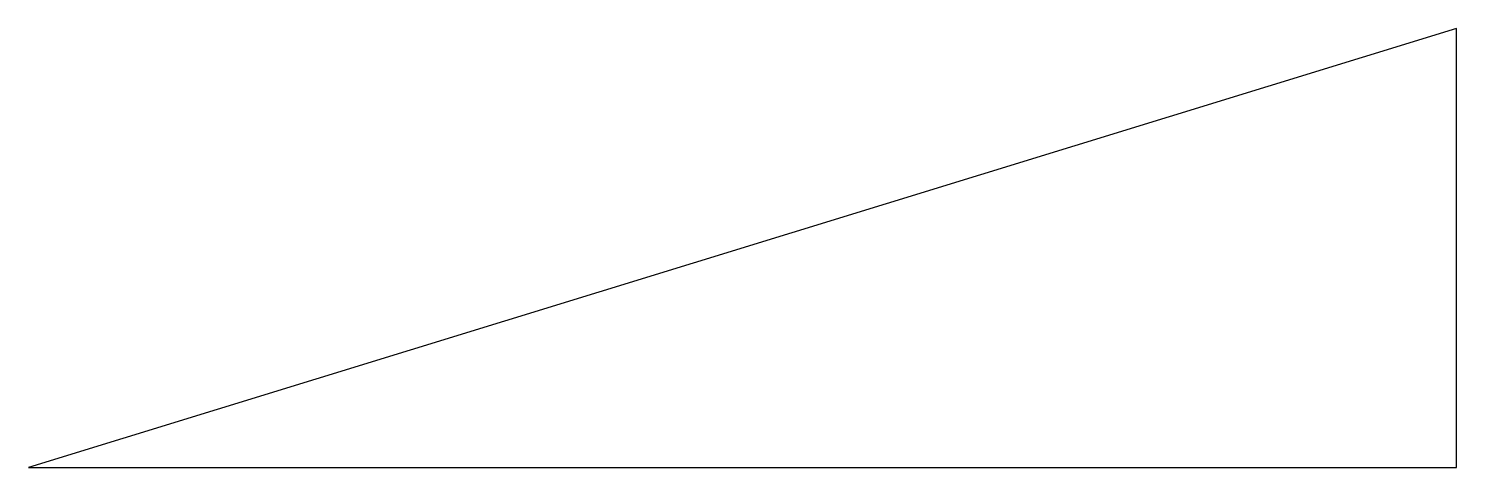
# Model space of a CAD drawing. Header units: millimetres. Extents: x -260 to 0, y 0 to 80.
import ezdxf

# ---------------------------------------------------------------- set-up
doc = ezdxf.new("R2010")
doc.units = ezdxf.units.MM

msp = doc.modelspace()

# ---------------------------------------------------------------- linework, layer by layer
at = {"color": 7, "linetype": 'Continuous', "lineweight": 25}
for p, q in [((0, 80), (-260, 0)), ((0, 0), (0, 80)), ((-260, 0), (0, 0))]:
    msp.add_line(p, q, dxfattribs=at)

doc.saveas('drawing.dxf')
